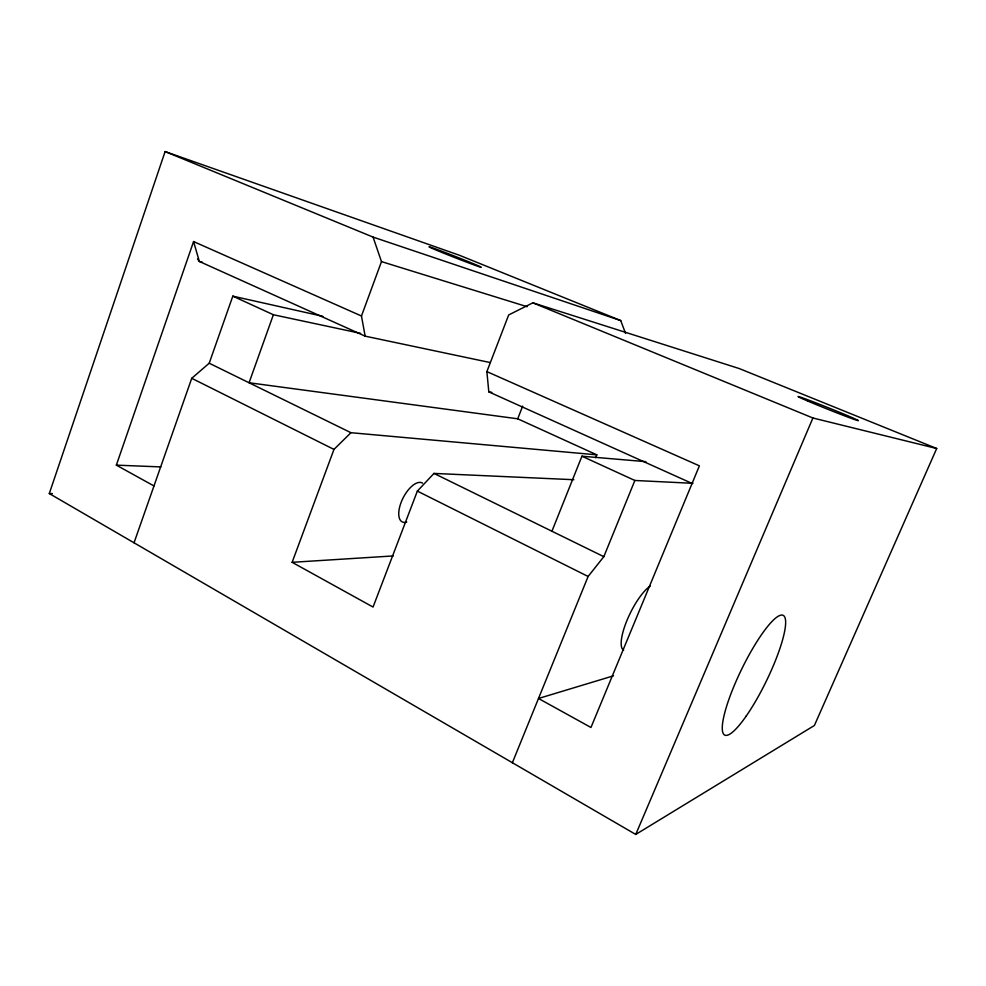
<?xml version="1.0" encoding="UTF-8"?>
<svg xmlns="http://www.w3.org/2000/svg" width="986" height="986" viewBox="0 0 986 986"><rect width="100%" height="100%" fill="white"/><g stroke="black" fill="none" stroke-linecap="round" stroke-linejoin="round"><path stroke-width="1.48" d="M692.345 483.559L488.81 391.861L486.874 371.611L508.677 314.953L532.871 302.825L739.266 368.567L936.7 448.507L814.399 725.474L635.748 834.439L49.3 493.542L165.106 151.561L459.587 255.337L620.724 320.573L625.555 333.416M153.976 485.95L116.348 465.145L193.576 241.558L361.468 316.001L365.153 336.152L490.005 362.515M134.034 542.805L191.74 378.304L209.205 363.218L232.819 296.145L322.903 316.333M360.568 333.354L273.381 314.744L249.064 382.753L517.712 418.803L596.826 454.842L595.692 457.677M361.468 316.001L381.483 261.61L373.065 237.096L165.106 151.561M573.864 479.714L433.988 473.416L417.361 491.102L373.053 607.043L292.139 562.316L333.971 449.406L350.954 432.706L596.826 454.842M517.712 418.803L522.666 406.121M551.926 531.232L581.937 456.21L645.892 461.67M512.375 762.733L588.112 576.465L603.826 556.671L634.873 480.478L692.948 483.313M635.748 834.439L812.908 418.002L936.7 448.507M613.526 675.817L538.492 698.482L590.959 727.483L699.382 465.836L486.874 371.611M292.139 562.316L393.328 555.931M49.3 493.542L52.369 493.579M116.348 465.145L160.829 466.908M488.81 391.861L491.829 392.366M202.315 262.202L199.332 261.45L197.545 259.01M381.483 261.61L527.128 306.708M373.065 237.096L620.724 320.573M532.871 302.825L812.908 418.002M365.153 336.152L199.332 261.45L193.576 241.558M232.819 296.145L273.381 314.744M581.937 456.21L634.873 480.478M209.205 363.218L350.954 432.706M433.988 473.416L603.826 556.671M191.74 378.304L333.971 449.406M417.361 491.102L588.112 576.465M406.75 522.087A21.889 10.131 -62.9 0 1 401.487 501.455A21.889 10.131 -62.9 0 1 422.575 483.152M623.633 650.23A36.581 10.661 -63.7 0 1 627.047 620.231A36.581 10.661 -63.7 0 1 650.23 586.078M807.904 401.105A32.501 0.801 21.8 0 0 857.845 420.591A32.501 0.801 21.8 0 0 819.489 404.272A32.501 0.801 21.8 0 0 807.904 401.105M746.242 716.009A66.604 13.693 -64 0 0 784.462 616.558A66.604 13.693 -64 0 0 731.193 693.158A66.604 13.693 -64 0 0 746.242 716.009M436.897 250.382A28.2 0.629 21.4 0 0 480.724 267.206A28.2 0.629 21.4 0 0 448.26 253.698A28.2 0.629 21.4 0 0 436.897 250.382"/></g></svg>
